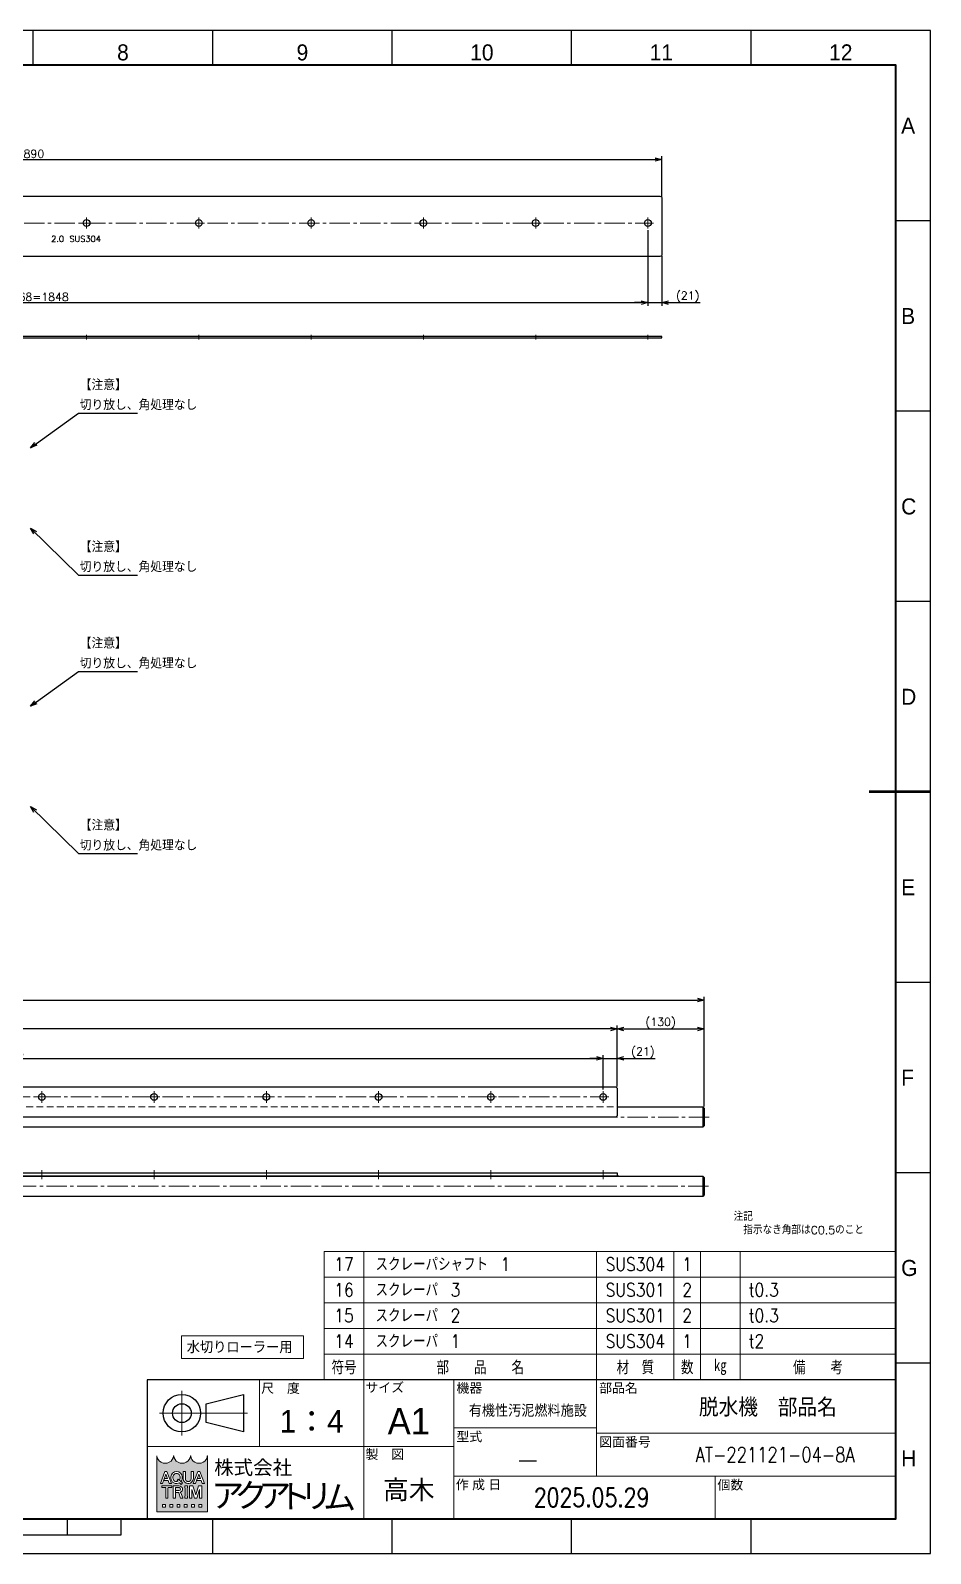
# Model space of a CAD drawing. Header units: millimetres. Extents: x 0 to 7035, y -19 to 2375.
# Drawn here: x 5689 to 7035, y 0 to 2279 of the extents above; entities that cross this region are included whole.
import ezdxf
from ezdxf.enums import TextEntityAlignment as Align

# ---------------------------------------------------------------- set-up
doc = ezdxf.new("R2010")
doc.units = ezdxf.units.MM
doc.header["$LTSCALE"] = 1.6
doc.header["$PDMODE"] = 99
doc.header["$PDSIZE"] = 1
doc.linetypes.add('CENTER2', pattern=[28.575000000000003, 19.05, -3.175, 3.175, -3.175])
doc.linetypes.add('HIDDEN', pattern=[9.524999999999999, 6.35, -3.175])
for name, color, linetype, lineweight in [('02_細線', 5, 'Continuous', 13), ('04_HIDDEN', 2, 'HIDDEN', 13), ('05_CENTER', 4, 'CENTER2', 13), ('07_TEXT', 3, 'Continuous', 13), ('08_DIM', 3, 'Continuous', 13), ('99_図枠', 7, 'Continuous', 40)]:
    doc.layers.add(name, color=color, linetype=linetype, lineweight=lineweight)
doc.layers.add('10_DRAFT', color=8, linetype='Continuous', lineweight=0, plot=False)
doc.styles.add('KSS_TXT', font='txt.shx', dxfattribs={"bigfont": 'extfont2.shx'})
doc.styles.add('MS_G', font='MS Gothic.ttf')
doc.styles.get("Standard").update_dxf_attribs({"font": 'txt.shx', "bigfont": 'extfont2.shx'})
doc.styles.add('寸法用', font='simplex.shx', dxfattribs={"width": 0.8, "bigfont": '@extfont2.shx'})
doc.styles.add('表題用', font='MS PGothic.ttf')
doc.dimstyles.new('KSS_DIM', dxfattribs={"dimscale": 4, "dimtxt": 3, "dimasz": 2.5, "dimexe": 1.25, "dimexo": 0.625, "dimtad": 1, "dimdsep": 46, "dimtxsty": 'KSS_TXT', "dimblk": 'OPEN30', "dimcen": 0, "dimazin": 2, "dimtfac": 0.75, "dimtmove": 0, "dimatfit": 3, "dimldrblk": 'OPEN30', "dimfxl": 1.25, "dimtolj": 1, "dimarcsym": 0})

# ---------------------------------------------------------------- blocks, each defined once
blk = doc.blocks.new('_Open30')
at = {"color": 0, "linetype": 'ByBlock', "lineweight": -2}
for p, q in [((-1, 0.26794919), (0, 0)), ((0, 0), (-1, -0.26794919)), ((0, 0), (-1, 0))]:
    blk.add_line(p, q, dxfattribs=at)
blk = doc.blocks.new('*D250')
at = {"layer": '08_DIM', "color": 0, "lineweight": -2, "transparency": 16777216}
for p, q in [((4697.475424535381, 693.9742904193804), (4697.475424535381, 745.6012538540517)), ((4707.475424535381, 740.6012538540517), (6535.475424535384, 740.6012538540517)), ((6545.475424535384, 693.9742904193804), (6545.475424535384, 745.6012538540517))]:
    blk.add_line(p, q, dxfattribs=at)
at = {"layer": 'Defpoints', "color": 0, "transparency": 16777216}
for p in [(6545.475424535384, 740.6012538540517), (4697.475424535381, 691.4742904193804), (6545.475424535384, 691.4742904193804)]:
    blk.add_point(p, dxfattribs=at)
at = {"layer": '08_DIM', "color": 0, "lineweight": -2, "transparency": 16777216, "xscale": 10, "yscale": 10, "zscale": 10, "rotation": 180}
blk.add_blockref('_Open30', (4697.475424535381, 740.6012538540517), dxfattribs=at)
at = {"layer": '08_DIM', "color": 0, "lineweight": -2, "transparency": 16777216, "xscale": 10, "yscale": 10, "zscale": 10}
blk.add_blockref('_Open30', (6545.475424535384, 740.6012538540517), dxfattribs=at)
at = {"layer": '08_DIM', "color": 0, "transparency": 16777216, "insert": (5621.475424535382, 749.1012538540517), "char_height": 12, "attachment_point": 5, "style": 'KSS_TXT'}
blk.add_mtext('\\A1;11x168=1848', dxfattribs=at)
blk = doc.blocks.new('*D251')
at = {"layer": '08_DIM', "color": 0, "lineweight": -2, "transparency": 16777216}
for p, q in [((6535.475424535384, 740.6012538540517), (6525.475424535384, 740.6012538540517)), ((6545.475424535384, 693.9742904193804), (6545.475424535384, 745.6012538540517)), ((6545.475424535384, 740.6012538540517), (6566.475424535381, 740.6012538540517)), ((6566.475424535381, 698.3806229637935), (6566.475424535381, 745.6012538540517)), ((6576.475424535381, 740.6012538540517), (6623.475424535381, 740.6012538540517))]:
    blk.add_line(p, q, dxfattribs=at)
at = {"layer": 'Defpoints', "color": 0, "transparency": 16777216}
for p in [(6566.475424535381, 740.6012538540517), (6545.475424535384, 691.4742904193804), (6566.475424535381, 695.8806229637935)]:
    blk.add_point(p, dxfattribs=at)
at = {"layer": '08_DIM', "color": 0, "lineweight": -2, "transparency": 16777216, "xscale": 10, "yscale": 10, "zscale": 10}
blk.add_blockref('_Open30', (6545.475424535384, 740.6012538540517), dxfattribs=at)
at = {"layer": '08_DIM', "color": 0, "lineweight": -2, "transparency": 16777216, "xscale": 10, "yscale": 10, "zscale": 10, "rotation": 180}
blk.add_blockref('_Open30', (6566.475424535381, 740.6012538540517), dxfattribs=at)
at = {"layer": '08_DIM', "color": 0, "transparency": 16777216, "insert": (6604.975424535381, 749.1012538540517), "char_height": 12, "attachment_point": 5, "style": 'KSS_TXT'}
blk.add_mtext('\\A1;(21)', dxfattribs=at)
blk = doc.blocks.new('*D255')
at = {"layer": '08_DIM', "color": 0, "lineweight": -2, "transparency": 16777216}
for p, q in [((4676.475424535382, 698.3806229637935), (4676.475424535382, 789.7008239047378)), ((6556.475424535381, 784.7008239047378), (4686.475424535382, 784.7008239047378)), ((6566.475424535381, 698.3806229637935), (6566.475424535381, 789.7008239047378))]:
    blk.add_line(p, q, dxfattribs=at)
at = {"layer": 'Defpoints', "color": 0, "transparency": 16777216}
for p in [(4676.475424535382, 784.7008239047378), (4676.475424535382, 695.8806229637935), (6566.475424535381, 695.8806229637935)]:
    blk.add_point(p, dxfattribs=at)
at = {"layer": '08_DIM', "color": 0, "lineweight": -2, "transparency": 16777216, "xscale": 10, "yscale": 10, "zscale": 10, "rotation": 180}
blk.add_blockref('_Open30', (4676.475424535382, 784.7008239047378), dxfattribs=at)
at = {"layer": '08_DIM', "color": 0, "lineweight": -2, "transparency": 16777216, "xscale": 10, "yscale": 10, "zscale": 10}
blk.add_blockref('_Open30', (6566.475424535381, 784.7008239047378), dxfattribs=at)
at = {"layer": '08_DIM', "color": 0, "transparency": 16777216, "insert": (5621.475424535382, 793.2008239047378), "char_height": 12, "attachment_point": 5, "style": 'KSS_TXT'}
blk.add_mtext('\\A1;1890', dxfattribs=at)
blk = doc.blocks.new('*D257')
at = {"layer": '08_DIM', "color": 0, "lineweight": -2, "transparency": 16777216}
for p, q in [((4546.475424540219, 668.38062296818), (4546.475424540219, 832.8317931580706)), ((4556.475424540219, 827.8317931580706), (6686.475424540219, 827.8317931580706)), ((6696.475424540219, 668.38062296818), (6696.475424540219, 832.8317931580706))]:
    blk.add_line(p, q, dxfattribs=at)
at = {"layer": 'Defpoints', "color": 0, "transparency": 16777216}
for p in [(6696.475424540219, 827.8317931580706), (4546.475424540219, 665.88062296818), (6696.475424540219, 665.88062296818)]:
    blk.add_point(p, dxfattribs=at)
at = {"layer": '08_DIM', "color": 0, "lineweight": -2, "transparency": 16777216, "xscale": 10, "yscale": 10, "zscale": 10, "rotation": 180}
blk.add_blockref('_Open30', (4546.475424540219, 827.8317931580706), dxfattribs=at)
at = {"layer": '08_DIM', "color": 0, "lineweight": -2, "transparency": 16777216, "xscale": 10, "yscale": 10, "zscale": 10}
blk.add_blockref('_Open30', (6696.475424540219, 827.8317931580706), dxfattribs=at)
at = {"layer": '08_DIM', "color": 0, "transparency": 16777216, "insert": (5621.475424540219, 836.3317931580706), "char_height": 12, "attachment_point": 5, "style": 'KSS_TXT'}
blk.add_mtext('\\A1;2150', dxfattribs=at)
blk = doc.blocks.new('*D252')
at = {"layer": '08_DIM', "color": 0, "lineweight": -2, "transparency": 16777216}
for p, q in [((6566.475424535381, 698.3806229637935), (6566.475424535381, 789.7008239047378)), ((6576.475424535381, 784.7008239047378), (6686.475424540219, 784.7008239047378)), ((6696.475424540219, 668.38062296818), (6696.475424540219, 789.7008239047378))]:
    blk.add_line(p, q, dxfattribs=at)
at = {"layer": 'Defpoints', "color": 0, "transparency": 16777216}
for p in [(6696.475424540219, 784.7008239047378), (6566.475424535381, 695.8806229637935), (6696.475424540219, 665.88062296818)]:
    blk.add_point(p, dxfattribs=at)
at = {"layer": '08_DIM', "color": 0, "lineweight": -2, "transparency": 16777216, "xscale": 10, "yscale": 10, "zscale": 10, "rotation": 180}
blk.add_blockref('_Open30', (6566.475424535381, 784.7008239047378), dxfattribs=at)
at = {"layer": '08_DIM', "color": 0, "lineweight": -2, "transparency": 16777216, "xscale": 10, "yscale": 10, "zscale": 10}
blk.add_blockref('_Open30', (6696.475424540219, 784.7008239047378), dxfattribs=at)
at = {"layer": '08_DIM', "color": 0, "transparency": 16777216, "insert": (6631.4754245378, 793.2008239047378), "char_height": 12, "attachment_point": 5, "style": 'KSS_TXT'}
blk.add_mtext('\\A1;(130)', dxfattribs=at)
blk = doc.blocks.new('*D266')
at = {"layer": '08_DIM', "color": 0, "lineweight": -2, "transparency": 16777216}
for p, q in [((4764.500569754001, 1979.566477741685), (4764.500569754001, 1866.406657093515)), ((6612.500569751047, 1979.566477741682), (6612.500569751047, 1866.406657093515)), ((4774.500569754001, 1871.406657093515), (6602.500569751047, 1871.406657093515))]:
    blk.add_line(p, q, dxfattribs=at)
at = {"layer": 'Defpoints', "color": 0, "transparency": 16777216}
for p in [(4764.500569754001, 1982.066477741685), (6612.500569751047, 1982.066477741682), (6612.500569751047, 1871.406657093515)]:
    blk.add_point(p, dxfattribs=at)
at = {"layer": '08_DIM', "color": 0, "lineweight": -2, "transparency": 16777216, "xscale": 10, "yscale": 10, "zscale": 10, "rotation": 180}
blk.add_blockref('_Open30', (4764.500569754001, 1871.406657093515), dxfattribs=at)
at = {"layer": '08_DIM', "color": 0, "lineweight": -2, "transparency": 16777216, "xscale": 10, "yscale": 10, "zscale": 10}
blk.add_blockref('_Open30', (6612.500569751047, 1871.406657093515), dxfattribs=at)
at = {"layer": '08_DIM', "color": 0, "transparency": 16777216, "insert": (5688.500569752524, 1879.906657093515), "char_height": 12, "attachment_point": 5, "style": 'KSS_TXT'}
blk.add_mtext('\\A1;11x168=1848', dxfattribs=at)
blk = doc.blocks.new('*D267')
at = {"layer": '08_DIM', "color": 0, "lineweight": -2, "transparency": 16777216}
for p, q in [((4743.500569748793, 2029.997505345607), (4743.500569748793, 2090.482900628599)), ((4753.500569748793, 2085.482900628599), (6623.500569744331, 2085.482900628599)), ((6633.500569744331, 2029.997505341838), (6633.500569744331, 2090.482900628599))]:
    blk.add_line(p, q, dxfattribs=at)
at = {"layer": 'Defpoints', "color": 0, "transparency": 16777216}
for p in [(6633.500569744331, 2085.482900628599), (4743.500569748793, 2027.497505345607), (6633.500569744331, 2027.497505341838)]:
    blk.add_point(p, dxfattribs=at)
at = {"layer": '08_DIM', "color": 0, "lineweight": -2, "transparency": 16777216, "xscale": 10, "yscale": 10, "zscale": 10, "rotation": 180}
blk.add_blockref('_Open30', (4743.500569748793, 2085.482900628599), dxfattribs=at)
at = {"layer": '08_DIM', "color": 0, "lineweight": -2, "transparency": 16777216, "xscale": 10, "yscale": 10, "zscale": 10}
blk.add_blockref('_Open30', (6633.500569744331, 2085.482900628599), dxfattribs=at)
at = {"layer": '08_DIM', "color": 0, "transparency": 16777216, "insert": (5688.500569746562, 2093.982900628599), "char_height": 12, "attachment_point": 5, "style": 'KSS_TXT'}
blk.add_mtext('\\A1;1890', dxfattribs=at)
blk = doc.blocks.new('*D269')
at = {"layer": '08_DIM', "color": 0, "lineweight": -2, "transparency": 16777216}
for p, q in [((6612.500569744335, 1979.566477741685), (6612.500569744335, 1866.406657093515)), ((6633.500569744331, 1940.997505345607), (6633.500569744331, 1866.406657093515)), ((6602.500569744335, 1871.406657093515), (6592.500569744335, 1871.406657093515)), ((6612.500569744335, 1871.406657093515), (6633.500569744331, 1871.406657093515)), ((6643.500569744331, 1871.406657093515), (6690.500569744331, 1871.406657093515))]:
    blk.add_line(p, q, dxfattribs=at)
at = {"layer": 'Defpoints', "color": 0, "transparency": 16777216}
for p in [(6612.500569744335, 1982.066477741685), (6633.500569744331, 1943.497505345607), (6633.500569744331, 1871.406657093515)]:
    blk.add_point(p, dxfattribs=at)
at = {"layer": '08_DIM', "color": 0, "lineweight": -2, "transparency": 16777216, "xscale": 10, "yscale": 10, "zscale": 10}
blk.add_blockref('_Open30', (6612.500569744335, 1871.406657093515), dxfattribs=at)
at = {"layer": '08_DIM', "color": 0, "lineweight": -2, "transparency": 16777216, "xscale": 10, "yscale": 10, "zscale": 10, "rotation": 180}
blk.add_blockref('_Open30', (6633.500569744331, 1871.406657093515), dxfattribs=at)
at = {"layer": '08_DIM', "color": 0, "transparency": 16777216, "insert": (6672.000569744331, 1879.906657093515), "char_height": 12, "attachment_point": 5, "style": 'KSS_TXT'}
blk.add_mtext('\\A1;(21)', dxfattribs=at)

msp = doc.modelspace()

# ---------------------------------------------------------------- hatches: boundary and pattern name
at = {"layer": '99_図枠', "lineweight": 5}
h = msp.add_hatch(color=256, dxfattribs=at)
h.dxf.hatch_style = 1
edge = h.paths.add_edge_path()
edge.add_arc((5953.520323350268, 145.7212685175675), 0.3622812877924644, 90, 180)
edge.add_ellipse((5940.840478277531, 145.7212685175675), major_axis=(-12.31756378494379, 0), ratio=0.8823529411764706, start_angle=360, end_angle=540, ccw=False)
edge.add_arc((5928.160633204795, 145.7212685175675), 0.3622812877924644, 3.187317984128254, 180.000000000026)
edge.add_ellipse((5915.480788132058, 145.7212685175675), major_axis=(-12.31756378494379, 0), ratio=0.8823529411764706, start_angle=360, end_angle=540, ccw=False)
edge.add_arc((5902.800943059322, 145.7212685175675), 0.3622812877924644, 3.187317984128254, 180)
edge.add_ellipse((5890.121097986582, 145.7212685175675), major_axis=(-12.31756378494379, 0), ratio=0.8823529411764706, start_angle=360, end_angle=540, ccw=False)
edge.add_arc((5877.441252913849, 145.7212685175675), 0.3622812877924645, 3.187317984128254, 90)
edge.add_line((5877.441252913849, 146.0835498053623), (5877.441252913849, 62.39657232530215))
edge.add_line((5877.441252913849, 62.39657232530067), (5953.520323350266, 62.39657232530067))
edge.add_line((5953.520323350268, 62.39657232530067), (5953.520323350268, 146.0835498053582))
h.paths.add_polyline_path([(5889.70909042035, 122.6025702686095), (5892.712840432388, 122.6025702686095), (5899.543435045593, 104.5754533880538), (5899.543435045593, 104.4885058789844), (5896.291521176635, 104.4885058789844), (5894.591040078382, 109.2640091745654), (5887.903347031911, 109.2640091745654), (5888.883767015835, 112.0173469617878), (5893.610620094462, 112.0173469617878), (5891.21096542637, 118.7563567558593), (5886.130409676108, 104.4885058789844), (5882.878495807144, 104.4885058789844), (5882.878495807144, 104.5754533880538)], flags=16)
edge = h.paths.add_edge_path(flags=16)
edge.add_ellipse((5907.103302913571, 114.6323819371739), major_axis=(-8.332469619226682, 0), ratio=0.9565217391304344, start_angle=180, end_angle=360, ccw=False)
edge.add_line((5915.435772532796, 114.6323819371739), (5915.435772532796, 112.4586942104186))
edge.add_ellipse((5907.103302913571, 112.4586942104181), major_axis=(-8.332469619226682, 0), ratio=0.9565217391304344, start_angle=142.105255317713, end_angle=180, ccw=False)
edge.add_line((5913.678791533096, 107.5633023540706), (5911.344198874895, 109.4870327562712))
edge.add_ellipse((5907.103302913571, 112.6718535755629), major_axis=(5.313166780997236, 0), ratio=0.9950358206786512, start_angle=-37.0427632869818, end_angle=0)
edge.add_line((5912.416463024677, 112.6716483386774), (5912.416463024677, 114.4192225720291))
edge.add_ellipse((5907.103302913571, 114.4192225720292), major_axis=(5.313160111105776, 0), ratio=0.994718262525732, start_angle=360, end_angle=540)
edge.add_line((5901.790142802462, 114.4192225720292), (5901.790142802462, 112.6716672559556))
edge.add_ellipse((5907.103302913571, 112.6718535755629), major_axis=(5.313166780997236, 0), ratio=0.9950358206786512, start_angle=-180, end_angle=-65.75794872216291)
edge.add_line((5909.284848594142, 107.8512567719702), (5907.805572677722, 109.2909464527164))
edge.add_line((5907.805572677719, 109.2909464527131), (5909.410282344553, 110.994924631118))
edge.add_line((5909.410282344549, 110.994924631121), (5916.119958703742, 105.4660764375143))
edge.add_line((5916.119958703744, 105.4660764375114), (5914.023246946907, 103.2396605606052))
edge.add_line((5914.023246946904, 103.2396605606084), (5911.504477329751, 105.6910265199474))
edge.add_ellipse((5907.103302913571, 112.4586942104181), major_axis=(-8.332469619226682, 0), ratio=0.9565217391304344, start_angle=0, end_angle=121.88362473889401, ccw=False)
edge.add_line((5898.770833294343, 112.4586942104181), (5898.770833294343, 114.6323819371734))
h.paths.add_polyline_path([(5900.082227155456, 100.8656930010604), (5900.082227155456, 98.32972398651168), (5894.648007838575, 98.32972398651168, 0.4142135623730951), (5894.285726550778, 97.96744269871874), (5894.285726550778, 82.75162861143531), (5891.025194960649, 82.75162861143531), (5891.025194960649, 97.96744269871874, 0.4142135623730951), (5890.662913672854, 98.32972398651168), (5885.228694355969, 98.32972398651168), (5885.228694355969, 100.8656930010604)], flags=16)
edge = h.paths.add_edge_path(flags=16)
edge.add_line((5902.147171634023, 100.8656930010604), (5910.479641253251, 100.8656930010604))
edge.add_ellipse((5910.479641253248, 96.10063641564398), major_axis=(-5.847984615581191, 1.1e-15), ratio=0.8148203011203053, start_angle=111.3869747349855, end_angle=270, ccw=False)
edge.add_arc((5911.376444806691, 89.6429405487745), 2.368667060958109, 22.272952259934925, 58.5531130129101, ccw=False)
edge.add_line((5913.568382647823, 90.54071120226058), (5916.68990715662, 82.89654112655319))
edge.add_line((5916.689907156621, 82.89654112655285), (5916.689907156621, 82.75162861143554))
edge.add_line((5916.689907156621, 82.75162861143531), (5913.175778665035, 82.75162861143531))
edge.add_line((5913.175778665037, 82.75162861143531), (5910.418116956119, 90.42762465140606))
edge.add_arc((5909.073833219408, 89.88645467906122), 1.449125151169871, 21.92829786654815, 90)
edge.add_line((5909.073833219408, 91.33557983022752), (5905.516387610491, 91.33557983022752))
edge.add_line((5905.516387610492, 91.33557983022752), (5905.516387610492, 93.87154884477593))
edge.add_line((5905.516387610492, 93.87154884477627), (5910.9143787986, 93.87154884477627))
edge.add_arc((5910.836651977886, 96.10063641564398), 2.230442300812675, 271.9970571044072, 448.0029428955928)
edge.add_line((5910.914378798604, 98.32972398651168), (5905.407703224156, 98.32972398651168))
edge.add_line((5905.407703224154, 98.32972398651168), (5905.407703224154, 82.75162861143616))
edge.add_line((5905.407703224154, 82.75162861143531), (5902.147171634023, 82.75162861143531))
edge.add_line((5902.147171634023, 82.75162861143531), (5902.147171634023, 100.8656930010592))
h.paths.add_polyline_path([(5917.110455487465, 122.6025702686095), (5920.370987077599, 122.6025702686095), (5920.370987077599, 112.4586942104181, 0.175030561155744), (5921.809340896299, 108.307011107245, 0.2571496110314638), (5927.627384165919, 108.307011107245, 0.1750305611562702), (5929.065737984619, 112.4586942104308), (5929.065737984619, 122.6025702686095), (5932.32626957475, 122.6025702686095), (5932.32626957475, 111.8033187801377, -0.3793912406243967), (5925.261784462799, 104.4885058789844), (5924.174940599417, 104.4885058789844, -0.3793912406243716), (5917.110455487465, 111.8033187801377)], flags=16)
h.paths.add_polyline_path([(5919.437259754176, 100.8656930010604), (5923.422353919897, 100.8656930010604), (5923.422353919897, 98.32972398651168, 0.4142135623730951), (5923.060072632102, 97.96744269871874), (5923.060072632102, 85.64987891377518, 0.4142135623730951), (5923.422353919897, 85.28759762598406), (5923.422353919897, 82.75162861143531), (5919.437259754176, 82.75162861143531), (5919.437259754176, 85.28759762598406, 0.4142135623730951), (5919.799541041971, 85.64987891377518), (5919.799541041971, 97.96744269871874, 0.4142135623730951), (5919.437259754176, 98.32972398651168)], flags=16)
h.paths.add_polyline_path([(5926.686415737698, 100.8656930010604), (5931.417660588656, 100.8656930010604), (5935.743447932508, 87.70973407074803), (5940.069235276364, 100.8656930010604), (5944.803482514951, 100.8656930010604), (5944.803482514951, 82.75162861143531), (5941.54295092482, 82.75162861143531), (5941.54295092482, 95.43147368417362), (5937.373713727579, 82.75162861143531), (5934.113182137443, 82.75162861143531), (5929.943944940201, 95.43147368417362), (5929.946947327832, 82.75162861143531), (5926.686415737698, 82.75162861143531)], flags=16)
h.paths.add_polyline_path([(5938.973298407315, 122.6025702686095), (5941.977048419351, 122.6025702686095), (5948.807643032559, 104.5754533880538), (5948.807643032559, 104.4885058789844), (5945.555729163597, 104.4885058789844), (5943.855248065346, 109.2640091745654), (5937.167555018877, 109.2640091745654), (5938.147975002797, 112.0173469617878), (5942.874828081421, 112.0173469617878), (5940.475173413331, 118.7563567558593), (5935.394617663066, 104.4885058789844), (5932.142703794102, 104.4885058789844), (5932.142703794102, 104.5754533880538)], flags=16)
h.paths.add_polyline_path([(5886.136003820869, 73.26501095907429), (5890.483379274377, 73.26501095907429), (5890.483379274377, 68.9176355055663), (5886.136003820869, 68.9176355055663)], flags=16)
h.paths.add_polyline_path([(5897.004442454642, 73.26501095907429), (5901.351817908152, 73.26501095907429), (5901.351817908152, 68.9176355055663), (5897.004442454642, 68.9176355055663)], flags=16)
h.paths.add_polyline_path([(5907.872881088416, 73.26501095907429), (5912.220256541924, 73.26501095907429), (5912.220256541924, 68.9176355055663), (5907.872881088416, 68.9176355055663)], flags=16)
h.paths.add_polyline_path([(5918.741319722191, 73.26501095907429), (5923.088695175703, 73.26501095907429), (5923.088695175703, 68.9176355055663), (5918.741319722191, 68.9176355055663)], flags=16)
h.paths.add_polyline_path([(5929.609758355965, 73.26501095907429), (5933.957133809471, 73.26501095907429), (5933.957133809471, 68.9176355055663), (5929.609758355965, 68.9176355055663)], flags=16)
h.paths.add_polyline_path([(5940.478196989737, 73.26501095907429), (5944.825572443245, 73.26501095907429), (5944.825572443245, 68.9176355055663), (5940.478196989737, 68.9176355055663)], flags=16)

# ---------------------------------------------------------------- linework, layer by layer
at = {"color": 0}
for p, q in [((6694.475424540219, 667.88062296818), (6694.475424540219, 637.88062296818)), ((6694.475424540219, 564.2096896079784), (6694.475424540219, 534.2096896079784))]:
    msp.add_line(p, q, dxfattribs=at)
msp.add_lwpolyline([(4746.500569748793, 2030.497505345607), (6630.500569744331, 2030.497505345607, -0.414213562373095), (6633.500569744331, 2027.497505345607), (6633.500569744331, 1943.497505345607, -0.414213562373095), (6630.500569744331, 1940.497505345607), (4746.500569748793, 1940.497505345607, -0.414213562373095), (4743.500569748793, 1943.497505345607), (4743.500569748793, 2027.497505345607, -0.414213562373095)], format="xyb", close=True, dxfattribs=at)
for points in [[(6633.500569744331, 1818.753999315265), (6633.500569744331, 1820.753999315265), (4743.500569748793, 1820.753999315265), (4743.500569748793, 1818.753999315265)], [(6564.475424530995, 652.8806229637925), (4678.475424535382, 652.88062296818), (4676.475424535382, 654.88062296818), (4676.475424535382, 695.8806229637935), (4678.475424535382, 697.8806229637935), (6564.475424535381, 697.8806229637935), (6566.475424535381, 695.8806229637935), (6566.475424535382, 654.8806229681798)], [(4548.475424540219, 564.2096896079784), (6694.475424540219, 564.2096896079784), (6696.475424540219, 562.2096896079784), (6696.475424540219, 536.2096896079784), (6694.475424540219, 534.2096896079784), (4548.475424540219, 534.2096896079784), (4546.475424540219, 536.2096896079784), (4546.475424540219, 562.2096896079784)], [(4676.475424535382, 569.2096896079784), (6566.475424535382, 569.2096896079784), (6566.475424535382, 564.2096896079784), (4676.475424535382, 564.2096896079784)]]:
    msp.add_lwpolyline(points, close=True, dxfattribs=at)
msp.add_lwpolyline([(6566.475424535384, 667.88062296818), (6694.475424540219, 667.88062296818), (6696.475424540219, 665.88062296818), (6696.475424540219, 639.88062296818), (6694.475424540219, 637.88062296818), (6566.475424535382, 637.88062296818)], dxfattribs=at)
msp.add_lwpolyline([(6566.475424535382, 637.88062296818), (4676.475424535382, 637.88062296818)])
at = {"color": 3}
msp.add_lwpolyline([(6566.475424545056, 564.2096896079784), (6568.475424545056, 564.2096896079784), (6568.475424545056, 564.2096896079784), (6566.475424545056, 566.2096896079784)], close=True, dxfattribs=at)
at = {"color": 0}
for centre in [(5772.500569744338, 1990.497505343174), (5940.500569744342, 1990.497505343174), (6108.500569744342, 1990.497505343174), (6276.500569744342, 1990.497505343174), (6444.500569744342, 1990.497505343174), (6612.500569744338, 1990.497505343174), (5705.475424535382, 682.8806229637935), (5873.475424535382, 682.8806229637935), (6041.475424535382, 682.8806229637935), (6209.475424535382, 682.8806229637935), (6377.475424535382, 682.8806229637935), (6545.475424535382, 682.8806229637935)]:
    msp.add_circle(centre, 5, dxfattribs=at)
at = {"layer": '02_細線'}
for p, q in [((6127.96743524871, 259.7935658739264), (6127.96743524871, 451.7935658739264)), ((6127.96743524871, 451.7935658739264), (6983.361367215225, 451.7935658739264)), ((6187.361367218426, 451.7935658739264), (6187.361367218426, 259.7935658739264)), ((6535.751915921011, 451.7935658739264), (6535.751915921018, 259.7935658739264)), ((6651.395387578695, 451.7935658739264), (6651.395387578695, 259.7935658739264)), ((6690.99134222516, 451.7935658739264), (6690.991342225168, 259.7935658739264)), ((6750.385274194877, 451.7935658739264), (6750.385274194877, 259.7935658739264)), ((6127.96743524871, 413.3935658739322), (6983.361367215225, 413.3935658739322)), ((6127.96743524871, 374.9935658739307), (6983.361367215225, 374.9935658739307)), ((6127.96743524871, 336.5935658739293), (6983.361367215225, 336.5935658739293)), ((6127.96743524871, 298.1935658739278), (6983.361367215225, 298.1935658739278))]:
    msp.add_line(p, q, dxfattribs=at)
at = {"layer": '04_HIDDEN'}
msp.add_lwpolyline([(4676.475424535382, 667.88062296818), (6566.475424535384, 667.88062296818)], dxfattribs=at)
at = {"layer": '05_CENTER'}
for p, q in [((4764.500569753997, 1990.497505343173), (6612.500569744338, 1990.497505343173)), ((5780.931597345822, 1990.497505343173), (5764.069542142855, 1990.497505343173)), ((5772.500569744335, 1982.066477741685), (5772.500569744335, 1998.92853294466)), ((5948.931597345826, 1990.497505343173), (5932.069542142858, 1990.497505343173)), ((5940.500569744338, 1982.066477741685), (5940.500569744338, 1998.92853294466)), ((6116.931597345826, 1990.497505343173), (6100.069542142858, 1990.497505343173)), ((6108.500569744338, 1982.066477741685), (6108.500569744338, 1998.92853294466)), ((6284.931597345826, 1990.497505343173), (6268.069542142858, 1990.497505343173)), ((6276.500569744338, 1982.066477741685), (6276.500569744338, 1998.92853294466)), ((6452.931597345826, 1990.497505343173), (6436.069542142858, 1990.497505343173)), ((6444.500569744338, 1982.066477741685), (6444.500569744338, 1998.92853294466)), ((6620.931597345822, 1990.497505343173), (6604.069542142855, 1990.497505343173)), ((6612.500569744335, 1982.066477741685), (6612.500569744335, 1998.92853294466)), ((5772.500569735038, 1823.337617931485), (5772.500569735038, 1816.08569952424)), ((5940.500569735045, 1823.337617931485), (5940.500569735045, 1816.08569952424)), ((6108.500569735045, 1823.337617931485), (6108.500569735045, 1816.08569952424)), ((6276.500569735042, 1823.337617931485), (6276.500569735042, 1816.08569952424)), ((6444.500569735042, 1823.337617931485), (6444.500569735042, 1816.08569952424)), ((6612.500569735042, 1823.337617931485), (6612.500569735042, 1816.08569952424)), ((5705.475424535381, 674.286955515166), (5705.475424535381, 691.4742904193804)), ((5873.475424535384, 674.286955515166), (5873.475424535384, 691.4742904193804)), ((6041.475424535384, 674.286955515166), (6041.475424535384, 691.4742904193804)), ((6209.475424535384, 674.286955515166), (6209.475424535384, 691.4742904193804)), ((6377.475424535384, 674.286955515166), (6377.475424535384, 691.4742904193804)), ((6545.475424535384, 674.286955515166), (6545.475424535384, 691.4742904193804)), ((4697.475424545043, 682.8806229672732), (6545.475424535384, 682.8806229672732)), ((5714.069091987488, 682.8806229672732), (5696.881757083273, 682.8806229672732)), ((5864.881757083277, 682.8806229672732), (5882.069091987491, 682.8806229672732)), ((6032.881757083277, 682.8806229672732), (6050.069091987491, 682.8806229672732)), ((6200.881757083277, 682.8806229672732), (6218.069091987491, 682.8806229672732)), ((6368.881757083277, 682.8806229672732), (6386.069091987491, 682.8806229672732)), ((6536.881757083277, 682.8806229672732), (6554.069091987491, 682.8806229672732)), ((6703.979393876042, 652.8806229637926), (4538.971455211097, 652.8806229637908)), ((5705.475424545058, 560.031614581329), (5705.475424545058, 573.118370684741)), ((5873.475424545058, 560.031614581329), (5873.475424545058, 573.118370684741)), ((6041.475424545058, 560.031614581329), (6041.475424545058, 573.118370684741)), ((6209.475424545058, 560.031614581329), (6209.475424545058, 573.118370684741)), ((6377.475424545058, 560.031614581329), (6377.475424545058, 573.118370684741)), ((6545.475424545058, 560.031614581329), (6545.475424545058, 573.118370684741)), ((6703.067539134555, 549.2096896079797), (4540.431173440212, 549.2096896079779))]:
    msp.add_line(p, q, dxfattribs=at)
at = {"layer": '08_DIM'}
msp.add_lwpolyline([(5914.301841513066, 325.4323908807834), (5914.301841513066, 291.4323908807834), (6097.101841513066, 291.4323908807834), (6097.101841513066, 325.4323908807834)], close=True, dxfattribs=at)
at = {"layer": '99_図枠', "lineweight": 25}
for p, q in [((5692.631939192389, 2226.574785057912), (5692.631939192389, 2278.579999886042)), ((5961.178867762584, 2226.574785057912), (5961.178867762584, 2278.579999886042)), ((6229.725796332777, 2226.574785057912), (6229.725796332777, 2278.579999886042)), ((6229.725796332777, 2226.574785057912), (6229.725796332777, 2278.579999886042)), ((6498.272724902968, 2226.574785057912), (6498.272724902968, 2278.579999886042)), ((6766.819653473162, 2226.574785057912), (6766.819653473162, 2278.579999886042)), ((7035.366582043353, 1993.728436366946), (6983.361367215225, 1993.728436366946)), ((7035.366582043353, 1708.876872847848), (6983.361367215225, 1708.876872847848)), ((7035.366582043353, 1424.025309328756), (6983.361367215225, 1424.025309328756)), ((7035.366582043353, 854.3221822905582), (6983.361367215225, 854.3221822905582)), ((7035.366582043353, 569.4706187714603), (6983.361367215225, 569.4706187714603)), ((7035.366582043353, 284.6190552523642), (6983.361367215225, 284.6190552523642)), ((5744.117101872237, 27.77029971764409), (5744.117101872237, 51.77270656139831)), ((5824.125124684752, 27.77029971764409), (5824.125124684752, 51.77270656139831)), ((5961.178867762584, -1.126752522395691e-07), (5961.178867762584, 51.77270656139831)), ((6229.725796332777, -0.2325082667355218), (6229.725796332777, 51.77270656139831)), ((6229.725796332777, -1.126752522395691e-07), (6229.725796332777, 51.77270656139831)), ((6498.272724902968, -1.126752522395691e-07), (6498.272724902968, 51.77270656139831)), ((6766.819653473162, -1.126752522395691e-07), (6766.819653473162, 51.77270656139831)), ((5024.04489655964, 27.77029971764409), (5824.125124684752, 27.77029971764409))]:
    msp.add_line(p, q, dxfattribs=at)
at = {"layer": '99_図枠', "lineweight": 53}
msp.add_line((7035.366582043353, 1139.17374580966), (6943.357355808967, 1139.17374580966), dxfattribs=at)
at = {"layer": '99_図枠', "lineweight": 13}
for p, q in [((6031.265895746342, 159.7835373582841), (6031.265895746342, 259.7935658739264)), ((6187.28154023074, 51.77270656139831), (6187.28154023074, 259.7935658739264)), ((6322.082936242038, 51.77270656139831), (6322.082936242038, 259.7935658739264)), ((6535.70702733539, 259.7935658739264), (6535.70702733539, 115.7791248114047)), ((5915.054242611167, 176.1851820348531), (5915.054242611167, 243.3919211973628)), ((5881.450873029912, 209.7885516161025), (6013.064070556494, 209.7885516161025)), ((6322.082936242038, 187.7863453426673), (6535.70702733539, 187.7863453426673)), ((6322.082936242038, 159.7835373582841), (5863.249047840068, 159.7835373582841)), ((6535.70702733539, 179.7855430614129), (6983.361367215225, 179.7855430614129)), ((6322.082936242038, 115.7791248114047), (6983.361367215225, 115.7791248114047)), ((6713.192861899789, 115.7791248114047), (6713.192861899789, 51.77270656139831))]:
    msp.add_line(p, q, dxfattribs=at)
at = {"layer": '99_図枠', "lineweight": 5}
for p, q in [((5877.441252913849, 62.39657232530067), (5877.441252913849, 146.0835498053623)), ((5953.520323350268, 146.0835498053623), (5953.520323350268, 62.39657232530067)), ((5882.878495807144, 104.5754533880538), (5889.70909042035, 122.6025702686095)), ((5886.130409676108, 104.4885058789844), (5891.21096542637, 118.7563567558593)), ((5889.70909042035, 122.6025702686095), (5892.712840432388, 122.6025702686095)), ((5893.610620094462, 112.0173469617878), (5891.21096542637, 118.7563567558593)), ((5899.543435045593, 104.5754533880538), (5892.712840432388, 122.6025702686095)), ((5898.770833294343, 114.6323819371739), (5898.770833294343, 112.4586942104181)), ((5901.790142802462, 114.4192225720292), (5901.790142802462, 112.6802723906242)), ((5912.416463024677, 114.4192225720292), (5912.416463024677, 112.6802723906242)), ((5915.435772532796, 114.6323819371739), (5915.435772532796, 112.4586942104181)), ((5917.110455487465, 111.8033187801377), (5917.110455487465, 122.6025702686095)), ((5920.370987077599, 122.6025702686095), (5917.110455487465, 122.6025702686095)), ((5920.370987077599, 112.4586942104181), (5920.370987077599, 122.6025702686095)), ((5929.065737984619, 112.4586942104181), (5929.065737984619, 122.6025702686095)), ((5929.065737984619, 122.6025702686095), (5932.32626957475, 122.6025702686095)), ((5932.142703794102, 104.5754533880538), (5938.973298407315, 122.6025702686095)), ((5932.32626957475, 111.8033187801377), (5932.32626957475, 122.6025702686095)), ((5935.394617663066, 104.4885058789844), (5940.475173413331, 118.7563567558593)), ((5938.973298407315, 122.6025702686095), (5941.977048419351, 122.6025702686095)), ((5942.874828081421, 112.0173469617878), (5940.475173413331, 118.7563567558593)), ((5948.807643032559, 104.5754533880538), (5941.977048419351, 122.6025702686095)), ((5882.878495807144, 104.4885058789844), (5882.878495807144, 104.5754533880538)), ((5882.878495807144, 104.5754533880538), (5882.878495807144, 104.5754533880538)), ((5882.878495807144, 104.4885058789844), (5882.878495807144, 104.5754533880538)), ((5882.878495807144, 104.4885058789844), (5886.130409676108, 104.4885058789844)), ((5885.228694355969, 100.8656930010604), (5900.082227155456, 100.8656930010604)), ((5885.228694355969, 100.8656930010604), (5885.228694355969, 98.32972398651168)), ((5885.228694355969, 98.32972398651168), (5890.662913672854, 98.32972398651168)), ((5887.903347031911, 109.2640091745654), (5888.883767015835, 112.0173469617878)), ((5887.903347031911, 109.2640091745654), (5894.591040078382, 109.2640091745654)), ((5888.883767015835, 112.0173469617878), (5893.610620094462, 112.0173469617878)), ((5891.025194960649, 82.75162861143531), (5891.025194960649, 97.96744269871874)), ((5894.285726550778, 82.75162861143531), (5894.285726550778, 97.96744269871874)), ((5896.291521176635, 104.4885058789844), (5894.591040078382, 109.2640091745654)), ((5894.648007838575, 98.32972398651168), (5900.082227155456, 98.32972398651168)), ((5899.543435045593, 104.4885058789844), (5896.291521176635, 104.4885058789844)), ((5899.543435045593, 104.4885058789844), (5899.543435045593, 104.5754533880538)), ((5900.082227155456, 100.8656930010604), (5900.082227155456, 98.32972398651168)), ((5902.147171634023, 100.8656930010604), (5902.147171634023, 82.75162861143531)), ((5902.147171634023, 100.8656930010604), (5910.479641253248, 100.8656930010604)), ((5905.407703224154, 82.75162861143531), (5905.407703224154, 98.32972398651168)), ((5905.407703224154, 98.32972398651168), (5910.914378798604, 98.32972398651168)), ((5905.516387610492, 91.33557983022752), (5905.516387610492, 93.87154884477627)), ((5905.516387610492, 93.87154884477627), (5910.914378798604, 93.87154884477627)), ((5905.516387610492, 91.33557983022752), (5909.073833219408, 91.33557983022752)), ((5907.805572677719, 109.2909464527131), (5909.410282344549, 110.994924631121)), ((5907.805572677719, 109.2909464527131), (5909.284848594142, 107.8512567719702)), ((5909.410282344549, 110.994924631121), (5916.119958703744, 105.4660764375114)), ((5911.344198874895, 109.4870327562714), (5913.678791533096, 107.5633023540706)), ((5911.504477329755, 105.6910265199479), (5914.023246946904, 103.2396605606084)), ((5914.023246946904, 103.2396605606084), (5916.119958703744, 105.4660764375114)), ((5919.437259754176, 100.8656930010604), (5923.422353919897, 100.8656930010604)), ((5919.437259754176, 100.8656930010604), (5919.437259754176, 98.32972398651168)), ((5919.799541041971, 85.64987891377518), (5919.799541041971, 97.96744269871874)), ((5923.060072632102, 85.64987891377518), (5923.060072632102, 97.96744269871874)), ((5923.422353919897, 100.8656930010604), (5923.422353919897, 98.32972398651168)), ((5925.261784462796, 104.4885058789844), (5924.174940599419, 104.4885058789844)), ((5926.686415737698, 100.8656930010604), (5926.686415737698, 82.75162861143531)), ((5926.686415737698, 100.8656930010604), (5931.417660588656, 100.8656930010604)), ((5929.946947327832, 82.75162861143531), (5929.943944940201, 95.43147368417362)), ((5934.113182137443, 82.75162861143531), (5929.943944940201, 95.43147368417362)), ((5935.743447932508, 87.70973407074803), (5931.417660588656, 100.8656930010604)), ((5932.142703794102, 104.4885058789844), (5932.142703794102, 104.5754533880538)), ((5932.142703794102, 104.5754533880538), (5932.142703794102, 104.5754533880538)), ((5932.142703794102, 104.4885058789844), (5932.142703794102, 104.5754533880538)), ((5932.142703794102, 104.4885058789844), (5935.394617663066, 104.4885058789844)), ((5935.743447932508, 87.70973407074803), (5940.069235276364, 100.8656930010604)), ((5937.167555018877, 109.2640091745654), (5938.147975002797, 112.0173469617878)), ((5937.167555018877, 109.2640091745654), (5943.855248065346, 109.2640091745654)), ((5937.373713727579, 82.75162861143531), (5941.54295092482, 95.43147368417362)), ((5938.147975002797, 112.0173469617878), (5942.874828081421, 112.0173469617878)), ((5944.803482514951, 100.8656930010604), (5940.069235276364, 100.8656930010604)), ((5941.54295092482, 95.43147368417362), (5941.54295092482, 82.75162861143531)), ((5945.555729163597, 104.4885058789844), (5943.855248065346, 109.2640091745654)), ((5944.803482514951, 82.75162861143531), (5944.803482514951, 100.8656930010604)), ((5948.807643032559, 104.4885058789844), (5945.555729163597, 104.4885058789844)), ((5948.807643032559, 104.4885058789844), (5948.807643032559, 104.5754533880538)), ((5886.136003820869, 73.26501095907429), (5890.483379274377, 73.26501095907429)), ((5886.136003820869, 73.26501095907429), (5886.136003820869, 68.9176355055663)), ((5890.483379274377, 68.9176355055663), (5886.136003820869, 68.9176355055663)), ((5890.483379274377, 73.26501095907429), (5890.483379274377, 68.9176355055663)), ((5891.025194960649, 82.75162861143531), (5894.285726550778, 82.75162861143531)), ((5897.004442454642, 73.26501095907429), (5901.351817908152, 73.26501095907429)), ((5897.004442454642, 73.26501095907429), (5897.004442454642, 68.9176355055663)), ((5901.351817908152, 68.9176355055663), (5897.004442454642, 68.9176355055663)), ((5901.351817908152, 73.26501095907429), (5901.351817908152, 68.9176355055663)), ((5902.147171634023, 82.75162861143531), (5905.407703224154, 82.75162861143531)), ((5907.872881088416, 73.26501095907429), (5912.220256541924, 73.26501095907429)), ((5907.872881088416, 73.26501095907429), (5907.872881088416, 68.9176355055663)), ((5912.220256541924, 68.9176355055663), (5907.872881088416, 68.9176355055663)), ((5910.418116956119, 90.42762465140754), (5913.175778665037, 82.75162861143531)), ((5912.220256541924, 73.26501095907429), (5912.220256541924, 68.9176355055663)), ((5913.175778665037, 82.75162861143531), (5916.689907156621, 82.75162861143531)), ((5913.568382647823, 90.54071120226422), (5916.689907156621, 82.89654112655285)), ((5916.689907156621, 82.89654112655285), (5916.689907156621, 82.75162861143531)), ((5918.741319722191, 73.26501095907429), (5923.088695175703, 73.26501095907429)), ((5918.741319722191, 73.26501095907429), (5918.741319722191, 68.9176355055663)), ((5923.088695175703, 68.9176355055663), (5918.741319722191, 68.9176355055663)), ((5919.437259754176, 82.75162861143531), (5919.437259754176, 85.28759762598406)), ((5919.437259754176, 82.75162861143531), (5923.422353919897, 82.75162861143531)), ((5923.088695175703, 73.26501095907429), (5923.088695175703, 68.9176355055663)), ((5923.422353919897, 82.75162861143531), (5923.422353919897, 85.28759762598406)), ((5926.686415737698, 82.75162861143531), (5929.946947327832, 82.75162861143531)), ((5929.609758355965, 73.26501095907429), (5933.957133809471, 73.26501095907429)), ((5929.609758355965, 73.26501095907429), (5929.609758355965, 68.9176355055663)), ((5933.957133809471, 68.9176355055663), (5929.609758355965, 68.9176355055663)), ((5933.957133809471, 73.26501095907429), (5933.957133809471, 68.9176355055663)), ((5934.113182137443, 82.75162861143531), (5937.373713727579, 82.75162861143531)), ((5944.825572443245, 73.26501095907429), (5940.478196989737, 73.26501095907429)), ((5940.478196989737, 73.26501095907429), (5940.478196989737, 68.9176355055663)), ((5940.478196989737, 68.9176355055663), (5944.825572443245, 68.9176355055663)), ((5941.54295092482, 82.75162861143531), (5944.803482514951, 82.75162861143531)), ((5944.825572443245, 73.26501095907429), (5944.825572443245, 68.9176355055663)), ((5953.520323350268, 62.39657232530067), (5877.441252913849, 62.39657232530067))]:
    msp.add_line(p, q, dxfattribs=at)
at = {"layer": '99_図枠'}
msp.add_lwpolyline([(3968.659067639808, 51.77270656139831), (6983.361367215225, 51.77270656139831), (6983.361367215225, 2226.574785057912), (3968.659067639808, 2226.574785057912)], close=True, dxfattribs=at)
at = {"layer": '99_図枠', "lineweight": 25}
msp.add_lwpolyline([(5863.249047840068, 51.77270656139831), (6983.361367215225, 51.77270656139831), (6983.361367215225, 259.7935658739264), (5863.249047840068, 259.7935658739264)], close=True, dxfattribs=at)
msp.add_lwpolyline([(5951.457892990863, 223.7899556082941), (6007.463508959622, 237.7913596004857), (6007.463508959622, 181.7857436317302), (5951.457892990863, 195.7871476239163), (5951.457892990863, 223.7899556082941)], dxfattribs=at)
for radius in [28.00280798437885, 14.00140399218942]:
    msp.add_circle((5915.054242611167, 209.7885516161025), radius, dxfattribs=at)
at = {"layer": '99_図枠', "lineweight": 5}
for centre, radius, start, end in [((5877.441252913849, 145.7212685175675), 0.3622812877924644, 0, 90), ((5902.800943059322, 145.7212685175675), 0.3622812877924644, 0, 180), ((5902.800943059322, 145.7212685175675), 0.3622812877924644, 0, 90), ((5928.160633204795, 145.7212685175675), 0.3622812877924644, 0, 180), ((5953.520323350268, 145.7212685175675), 0.3622812877924644, 90, 180), ((5890.662913672854, 97.96744269871874), 0.3622812877924644, 0, 90), ((5894.648007838575, 97.96744269871874), 0.3622812877924644, 90, 180), ((5909.073833219408, 89.88645467906122), 1.449125151169857, 21.92829786656663, 90), ((5910.836651977886, 96.10063641564398), 2.230442300812675, 271.9970571043541, 88.00294289554164), ((5911.376444806691, 89.6429405487745), 2.368667060958149, 22.27295225999919, 58.55311301286515), ((5924.769002756916, 112.1310064952816), 7.665554482035017, 182.4500309922617, 265.5552572885243), ((5919.437259754176, 97.96744269871874), 0.3622812877924644, 0, 90), ((5926.838436416637, 112.3743460832359), 6.467999347527214, 179.2527938813868, 218.9645718468593), ((5924.718362531107, 113.5892666099301), 6.030309284559458, 241.1577278083766, 298.8422721916234), ((5923.422353919897, 97.96744269871874), 0.3622812877924644, 90, 180), ((5924.6677223053, 112.1310064952816), 7.665554482035017, 274.4447427114757, 357.5499690077381), ((5922.598288645578, 112.3743460832359), 6.467999347526486, 321.0354281531407, 0.747206118613595), ((5919.437259754176, 85.64987891377518), 0.3622812877924644, 270, 0), ((5923.422353919897, 85.64987891377518), 0.3622812877924644, 180, 270)]:
    msp.add_arc(centre, radius, start, end, dxfattribs=at)
for centre, major_axis, ratio, start_param, end_param in [((5890.121097986582, 145.7212685175675), (-12.31756378494379, 0), 0.8823529411764706, 6.283185307179585, 9.424777960769381), ((5915.480788132058, 145.7212685175675), (-12.31756378494379, 0), 0.8823529411764706, 6.283185307179585, 9.424777960769381), ((5940.840478277531, 145.7212685175675), (-12.31756378494379, 0), 0.8823529411764706, 6.283185307179585, 9.424777960769381), ((5907.103302913571, 114.6323819371739), (-8.332469619226682, 0), 0.9565217391304344, 3.141592653589793, 6.283185307179585), ((5907.103302913571, 114.4192225720292), (5.313160111105776, 0), 0.994718262525732, 6.283185307179585, 9.424777960769381), ((5910.479641253248, 96.10063641564398), (-5.847984615581191, 1.1e-15), 0.8148203011203053, 1.944069452961234, 4.712388980384689)]:
    msp.add_ellipse(centre, major_axis=major_axis, ratio=ratio, start_param=start_param, end_param=end_param, dxfattribs=at)
at = {"layer": '99_図枠', "lineweight": 5, "extrusion": (0, 0, -1)}
for centre, major_axis, ratio, start_param, end_param in [((5907.103302913571, 112.4586942104181), (-8.332469619226682, 0), 0.9565217391304344, 4.155914751220672, 6.283185307179585), ((5907.103302913571, 112.6718535755629), (5.313166780997236, 0), 0.9950358206786508, 7.430878021738926, 9.424777960769381), ((5907.103302913571, 112.6718535755629), (5.313166780997236, 0), 0.9950358206786508, 6.283185307179585, 6.929703490574294), ((5907.103302913571, 112.4586942104181), (-8.332469619226682, 0), 0.9565217391304344, 3.141592653589793, 3.802980717498314)]:
    msp.add_ellipse(centre, major_axis=major_axis, ratio=ratio, start_param=start_param, end_param=end_param, dxfattribs=at)
at = {"layer": 'Defpoints'}
msp.add_lwpolyline([(3812.803439188015, -1.126752522395691e-07), (7035.366582043353, -1.126752522395691e-07), (7035.366582043353, 2278.579999886042), (3812.803439188015, 2278.579999886042)], close=True, dxfattribs=at)

# ---------------------------------------------------------------- texts
for tag, height, style, width, p in [('17', 20, 'KSS_TXT', 0.85, (6157.664401233565, 432.593565873922)), ('SUS304', 20, 'KSS_TXT', 0.85, (6593.573651749834, 432.593565873922)), ('1', 20, 'KSS_TXT', 0.85, (6671.193364901924, 432.593565873922)), ('16', 20, 'KSS_TXT', 0.85, (6157.664401233565, 394.1935658739278)), ('SUS301', 20, 'KSS_TXT', 0.85, (6593.573651749834, 394.1935658739278)), ('2', 20, 'KSS_TXT', 0.85, (6671.193364901925, 394.1935658739279)), ('15', 20, 'KSS_TXT', 0.85, (6157.664401233565, 355.7935658739264)), ('SUS301', 20, 'KSS_TXT', 0.85, (6593.573651749834, 355.7935658739264)), ('2', 20, 'KSS_TXT', 0.85, (6671.193364901925, 355.7935658739264)), ('14', 20, 'KSS_TXT', 0.85, (6157.664401233565, 317.3935658739249)), ('SUS304', 20, 'KSS_TXT', 0.85, (6593.573651749834, 317.3935658739249)), ('1', 20, 'KSS_TXT', 0.85, (6671.193364901924, 317.3935658739249)), ('符号', 20, 'KSS_TXT', 0.85, (6157.729520248712, 279.000743365363)), ('部\u3000\u3000品\u3000\u3000名', 20, 'KSS_TXT', 0.85, (6361.621760584877, 279.000743365363)), ('材\u3000質', 20, 'KSS_TXT', 0.85, (6593.638770764982, 279.000743365363)), ('数', 20, 'KSS_TXT', 0.85, (6671.258483917071, 279.000743365363)), ('㎏', 20, 'KSS_TXT', 0.85, (6720.753427225155, 279.000743365363)), ('備\u3000\u3000考', 20, 'KSS_TXT', 0.85, (6866.938439720191, 279.000743365363)), ('脱水機\u3000部品名', 24, '表題用', 0.9, (6791.908872462284, 219.7895544676705)), ('有機性汚泥燃料施設', 16, '表題用', 0.9, (6432.747968577162, 214.3987459574766)), ('―', 22.4, 'KSS_TXT', 0.9, (6432.702237682272, 141.1756108404863)), ('AT-221121-04-8A', 22.4, '寸法用', 0.8, (6802.850223474173, 147.7823339364097)), ('2025.05.29', 28, '寸法用', 0.8, (6528.245023307461, 83.7759156864015))]:
    msp.add_attdef(tag, text='', height=height, dxfattribs=dict(style=style, width=width)).set_placement(p, align=Align.MIDDLE)
at = {"style": 'KSS_TXT', "width": 0.85}
for tag, p in [('スクレーパシャフト\u30001', (6204.928893453111, 432.593565873922)), ('スクレーパ\u30003', (6204.928893453111, 394.1935658739278)), ('t0.3', (6763.245270636417, 394.1935701284131)), ('スクレーパ\u30002', (6204.928893453111, 355.7935658739264)), ('t0.3', (6763.245270636417, 355.7935701284116)), ('スクレーパ\u30001', (6204.928893453111, 317.3935658739249)), ('t2', (6763.245270636417, 317.3935701284101))]:
    msp.add_attdef(tag, text='', height=20, dxfattribs=at).set_placement(p, align=Align.MIDDLE_LEFT)
at = {"style": '表題用'}
for tag, height, p in [('1：4', 33.94279755696, (6109.27371798854, 197.7873481942281)), ('高木', 28.28566463079999, (6254.682238236387, 95.7771191082777))]:
    msp.add_attdef(tag, text='', height=height, dxfattribs=at).set_placement(p, align=Align.MIDDLE)
at = {"layer": '07_TEXT', "ltscale": 2, "insert": (6740.794977688676, 509.7527689847319), "char_height": 12, "attachment_point": 1}
msp.add_mtext_dynamic_manual_height_columns('注記\\P\u3000指示なき角部はC0.5のこと', width=218.4391265705794, gutter_width=15, heights=[0], dxfattribs=at)
at = {"layer": '08_DIM', "style": 'KSS_TXT'}
msp.add_text('水切りローラー用', height=18, dxfattribs=at).set_placement((5922.301841513066, 299.4323908807834))
at = {"layer": '08_DIM', "char_height": 16, "attachment_point": 7, "style": 'KSS_TXT'}
for s, insert in [('\\A1;【注意】', (5762.242058110657, 1740.309829646042)), ('\\A1;切り放し、角処理なし', (5762.242058110657, 1710.367186115415)), ('\\A1;【注意】', (5762.242058110657, 1497.945418408557)), ('\\A1;切り放し、角処理なし', (5762.242058110657, 1468.00277487793)), ('\\A1;【注意】', (5762.242058110657, 1353.729476552548)), ('\\A1;切り放し、角処理なし', (5762.242058110657, 1323.786833021922)), ('\\A1;【注意】', (5762.242058110657, 1081.365065315057)), ('\\A1;切り放し、角処理なし', (5762.242058110657, 1051.42242178443))]:
    msp.add_mtext(s, dxfattribs=dict(at, insert=insert))
at = {"layer": '10_DRAFT', "style": 'KSS_TXT'}
msp.add_text('2.0 SUS304', height=9, dxfattribs=at).set_placement((5719.476986170154, 1962.235904351099))
at = {"layer": '99_図枠', "lineweight": 13, "style": '表題用'}
for s, p in [('8', (5826.905403477484, 2226.574785057912)), ('9', (6095.452332047677, 2226.574785057912)), ('10', (6363.999260617872, 2226.574785057912)), ('11', (6632.546189188067, 2226.574785057912)), ('12', (6901.093117758258, 2226.574785057912))]:
    msp.add_text(s, height=24.0024068437533, dxfattribs=at).set_placement(p, align=Align.BOTTOM_CENTER)
for s, p in [('A', (6991.362169496474, 2136.154218126494)), ('B', (6991.362169496474, 1851.302654607398)), ('C', (6991.362169496474, 1566.451091088306)), ('D', (6991.362169496474, 1281.599527569202)), ('E', (6991.362169496474, 996.7479640501062)), ('F', (6991.362169496474, 711.8964005310083)), ('G', (6991.362169496474, 427.0448370119123)), ('H', (6991.362169496474, 142.1932734928162))]:
    msp.add_text(s, height=24.0024068437533, dxfattribs=at).set_placement(p, align=Align.MIDDLE_LEFT)
at = {"layer": '99_図枠', "style": '表題用'}
for s, p in [('尺\u3000度', (6033.803225487284, 247.2674181524364)), ('サイズ', (6189.81886997168, 248.3222122669561)), ('機器', (6325.927404807394, 247.5011242680814)), ('部品名', (6539.551495900761, 247.5011242680814)), ('型式', (6325.927404807394, 174.7867621210519)), ('図面番号', (6539.551495900757, 166.7859598397974)), ('製\u3000図', (6189.818956166128, 148.3121837513193)), ('作 成 日', (6324.951338862936, 102.948972224169)), ('個数', (6716.551624743058, 102.557832765284))]:
    msp.add_text(s, height=14.14283231539999, dxfattribs=at).set_placement(p, align=Align.MIDDLE_LEFT)
msp.add_text('A1', height=39.59993048311999, dxfattribs=at).set_placement((6254.682238236387, 197.7873481942281), align=Align.MIDDLE)
at = {"layer": '99_図枠', "lineweight": 5, "style": 'MS_G'}
for s, height, p in [('株式会社', 21.38614449778419, (6021.74335590146, 128.5671594872858)), ('ア', 36.11882181847997, (5983.584818574293, 86.91944531376453)), ('ク', 36.11882181847997, (6018.396628670579, 86.91944531376453)), ('ア', 36.11882181847997, (6054.186784377634, 86.91944531376453)), ('ト', 36.11882181847997, (6083.993428060871, 85.3992928803275)), ('リ', 36.11882181847997, (6116.302654950637, 86.15936909704601)), ('ム', 36.11882181847997, (6151.112055566054, 83.87914044689046))]:
    msp.add_text(s, height=height, dxfattribs=at).set_placement(p, align=Align.MIDDLE_CENTER)

# ---------------------------------------------------------------- dimensions: what is measured, and where the dimension line sits
at = {"layer": '08_DIM'}
dim = msp.add_linear_dim(base=(6633.500569744331, 2085.482900628599), p1=(4743.500569748793, 2027.497505345607), p2=(6633.500569744331, 2027.497505341838), dimstyle='KSS_DIM', override={"dimarcsym": 1}, dxfattribs=at)
dim.commit()
dim.dimension.update_dxf_attribs({"geometry": '*D267', "text_midpoint": (5688.500569746562, 2093.982900628599)})
dim = msp.add_linear_dim(base=(6612.500569751047, 1871.406657093515), p1=(4764.500569754001, 1982.066477741685), p2=(6612.500569751047, 1982.066477741682), text='11x168=<>', dimstyle='KSS_DIM', override={"dimarcsym": 1}, dxfattribs=at)
dim.commit()
dim.dimension.update_dxf_attribs({"geometry": '*D266', "text_midpoint": (5688.500569752524, 1879.906657093515)})
dim = msp.add_linear_dim(base=(6633.500569744331, 1871.406657093515), p1=(6612.500569744335, 1982.066477741685), p2=(6633.500569744331, 1943.497505345607), angle=180, text='(<>)', dimstyle='KSS_DIM', override={"dimarcsym": 1}, dxfattribs=at)
dim.commit()
dim.dimension.update_dxf_attribs({"geometry": '*D269', "text_midpoint": (6672.000569744331, 1879.906657093515)})
for base, p1, p2, picture, middle in [((6696.475424540219, 827.8317931580706), (4546.475424540219, 665.88062296818), (6696.475424540219, 665.88062296818), '*D257', (5621.475424540219, 836.3317931580706)), ((4676.475424535382, 784.7008239047378), (6566.475424535381, 695.8806229637935), (4676.475424535382, 695.8806229637935), '*D255', (5621.475424535382, 793.2008239047378))]:
    dim = msp.add_linear_dim(base=base, p1=p1, p2=p2, dimstyle='KSS_DIM', dxfattribs=at)
    dim.commit()
    dim.dimension.update_dxf_attribs({"geometry": picture, "text_midpoint": middle})
for base, p1, p2, text, picture, middle in [((6696.475424540219, 784.7008239047378), (6566.475424535381, 695.8806229637935), (6696.475424540219, 665.88062296818), '(<>)', '*D252', (6631.4754245378, 793.2008239047378)), ((6545.475424535384, 740.6012538540517), (4697.475424535381, 691.4742904193804), (6545.475424535384, 691.4742904193804), '11x168=<>', '*D250', (5621.475424535382, 749.1012538540517)), ((6566.475424535381, 740.6012538540517), (6545.475424535384, 691.4742904193804), (6566.475424535381, 695.8806229637935), '(<>)', '*D251', (6604.975424535381, 749.1012538540517))]:
    dim = msp.add_linear_dim(base=base, p1=p1, p2=p2, text=text, dimstyle='KSS_DIM', dxfattribs=at)
    dim.commit()
    dim.dimension.update_dxf_attribs({"geometry": picture, "text_midpoint": middle})

# ---------------------------------------------------------------- leaders
at = {"layer": '08_DIM', "annotation_type": 0, "has_hookline": 1, "hookline_direction": 0, "text_width": 75.6}
for points in [[(5688.500569751774, 1654.165880658861), (5760.360878810485, 1706.169451688534), (5770.360878810485, 1706.169451688534)], [(5688.500569751774, 1534.165880656981), (5760.360878810485, 1463.805040451049), (5770.360878810485, 1463.805040451049)], [(5688.500569751774, 1267.585527565368), (5760.360878810485, 1319.58909859504), (5770.360878810485, 1319.58909859504)], [(5688.500569751774, 1117.585527563481), (5760.360878810485, 1047.224687357549), (5770.360878810485, 1047.224687357549)]]:
    msp.add_leader(points, dimstyle='KSS_DIM', override={"dimtad": 1}, dxfattribs=at)

doc.saveas('drawing.dxf')
